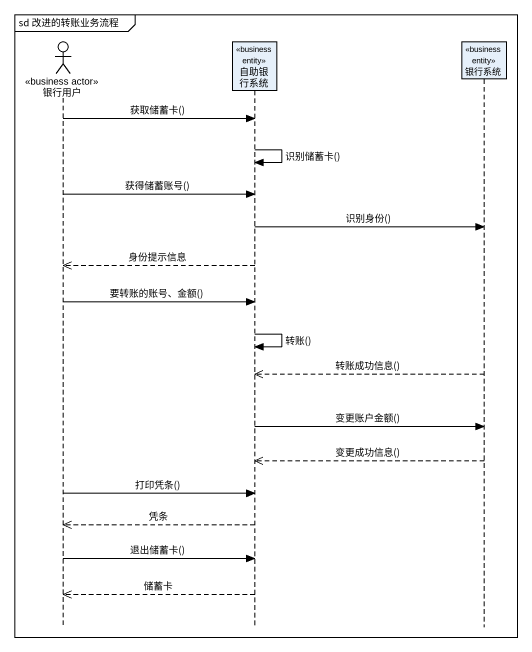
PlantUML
@startuml
mainframe sd 改进的转账业务流程
hide footbox
actor 银行用户 <<business actor>>
participant 自助银行系统 <<business entity>>
participant 银行系统 <<business entity>>

银行用户 -> 自助银行系统 : 获取储蓄卡()
自助银行系统 -> 自助银行系统 : 识别储蓄卡()
银行用户 -> 自助银行系统 : 获得储蓄账号()
自助银行系统 -> 银行系统 : 识别身份()
自助银行系统 -->> 银行用户 : 身份提示信息
银行用户 -> 自助银行系统 : 要转账的账号、金额()
自助银行系统 -> 自助银行系统 : 转账()
银行系统 -->> 自助银行系统 : 转账成功信息()
自助银行系统 -> 银行系统 : 变更账户金额()
银行系统 -->> 自助银行系统 : 变更成功信息()
银行用户 -> 自助银行系统 : 打印凭条()
自助银行系统 -->> 银行用户 : 凭条
银行用户 -> 自助银行系统 : 退出储蓄卡()
自助银行系统 -->> 银行用户 : 储蓄卡
@enduml
